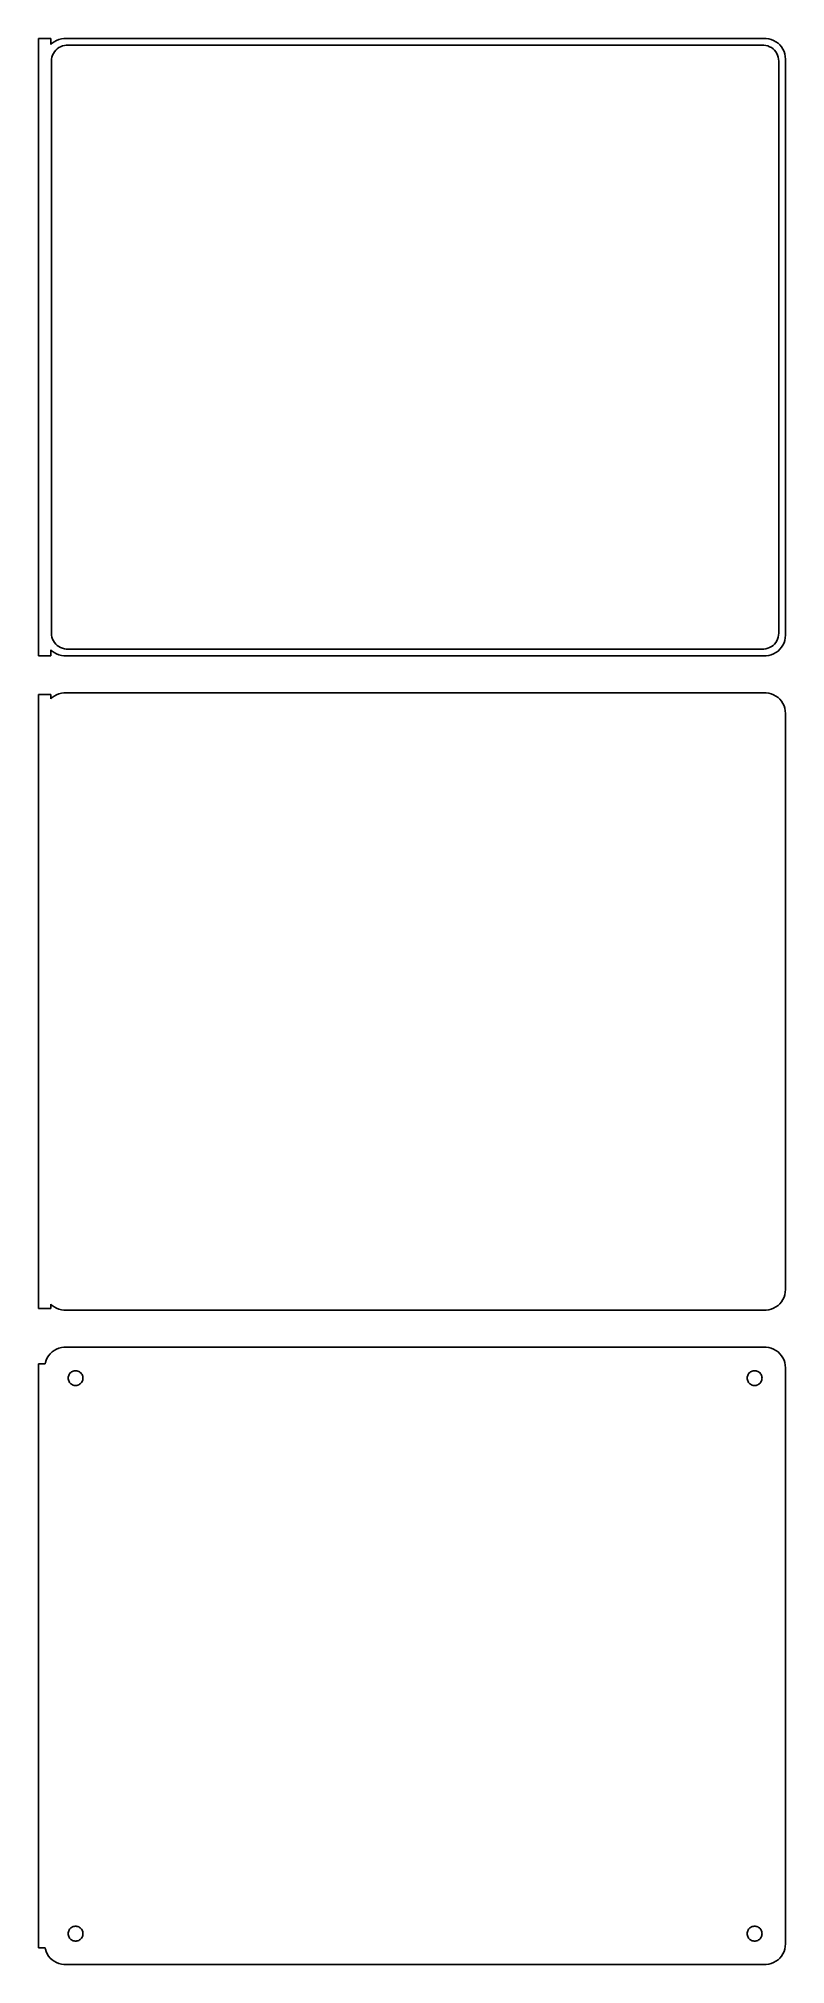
# Model space of a CAD drawing. Header units: metres. Extents: x -92 to 90, y 243 to 711.
import ezdxf

# ---------------------------------------------------------------- set-up
doc = ezdxf.new("R2010")
doc.units = ezdxf.units.M

msp = doc.modelspace()

# ---------------------------------------------------------------- linework, layer by layer
for p, q in [((-88.5, 710.99), (-91.5, 710.99)), ((-91.5, 710.99), (-91.5, 561.01)), ((-88.5, 709.559), (-88.5, 710.99)), ((-88.1871, 709.853), (-88.5, 709.559)), ((-88.251, 706.463), (-88.1007, 706.926)), ((-87.6791, 710.222), (-88.1871, 709.853)), ((-88.1007, 706.926), (-87.8936, 707.366)), ((-87.8936, 707.366), (-87.633, 707.776)), ((-87.1289, 710.524), (-87.6791, 710.222)), ((-87.633, 707.776), (-87.323, 708.151)), ((-87.323, 708.151), (-86.9685, 708.484)), ((-86.5451, 710.755), (-87.1289, 710.524)), ((-86.9685, 708.484), (-86.5751, 708.77)), ((-86.5751, 708.77), (-86.1489, 709.004)), ((-85.9369, 710.911), (-86.5451, 710.755)), ((-86.1489, 709.004), (-85.6967, 709.183)), ((-85.3139, 710.99), (-85.9369, 710.911)), ((-85.6967, 709.183), (-85.2256, 709.304)), ((85.3139, 710.99), (-85.3139, 710.99)), ((-85.2256, 709.304), (-84.7432, 709.365)), ((-84.7432, 709.365), (84.7432, 709.365)), ((84.7432, 709.365), (85.2256, 709.304)), ((85.2256, 709.304), (85.6967, 709.183)), ((85.9369, 710.911), (85.3139, 710.99)), ((85.6967, 709.183), (86.1489, 709.004)), ((86.5451, 710.755), (85.9369, 710.911)), ((86.1489, 709.004), (86.5751, 708.77)), ((87.1289, 710.524), (86.5451, 710.755)), ((86.5751, 708.77), (86.9685, 708.484)), ((86.9685, 708.484), (87.323, 708.151)), ((87.6791, 710.222), (87.1289, 710.524)), ((87.323, 708.151), (87.633, 707.776)), ((87.633, 707.776), (87.8936, 707.366)), ((88.1871, 709.853), (87.6791, 710.222)), ((87.8936, 707.366), (88.1007, 706.926)), ((88.1007, 706.926), (88.251, 706.463)), ((88.6448, 709.423), (88.1871, 709.853)), ((89.0451, 708.939), (88.6448, 709.423)), ((89.3815, 708.409), (89.0451, 708.939)), ((89.6489, 707.841), (89.3815, 708.409)), ((89.8429, 707.243), (89.6489, 707.841)), ((89.9606, 706.627), (89.8429, 707.243)), ((-88.3726, 705.5), (-88.3421, 705.985)), ((-88.3726, 566.5), (-88.3726, 705.5)), ((-88.3421, 705.985), (-88.251, 706.463)), ((88.251, 706.463), (88.3421, 705.985)), ((88.3421, 705.985), (88.3726, 705.5)), ((88.3726, 705.5), (88.3726, 566.5)), ((90, 706), (89.9606, 706.627)), ((90, 566), (90, 706)), ((-88.3421, 566.015), (-88.3726, 566.5)), ((88.3726, 566.5), (88.3421, 566.015)), ((-88.5, 562.441), (-88.1871, 562.147)), ((-88.5, 561.01), (-88.5, 562.441)), ((-88.251, 565.537), (-88.3421, 566.015)), ((-88.1007, 565.074), (-88.251, 565.537)), ((-88.1871, 562.147), (-87.6791, 561.778)), ((-87.8936, 564.634), (-88.1007, 565.074)), ((-87.633, 564.224), (-87.8936, 564.634)), ((-87.6791, 561.778), (-87.1289, 561.476)), ((-87.323, 563.849), (-87.633, 564.224)), ((-86.9685, 563.516), (-87.323, 563.849)), ((-86.5751, 563.23), (-86.9685, 563.516)), ((-86.1489, 562.996), (-86.5751, 563.23)), ((-85.6967, 562.817), (-86.1489, 562.996)), ((-85.2256, 562.696), (-85.6967, 562.817)), ((-84.7432, 562.635), (-85.2256, 562.696)), ((84.7432, 562.635), (-84.7432, 562.635)), ((85.2256, 562.696), (84.7432, 562.635)), ((85.6967, 562.817), (85.2256, 562.696)), ((86.1489, 562.996), (85.6967, 562.817)), ((86.5751, 563.23), (86.1489, 562.996)), ((86.9685, 563.516), (86.5751, 563.23)), ((87.323, 563.849), (86.9685, 563.516)), ((87.1289, 561.476), (87.6791, 561.778)), ((87.633, 564.224), (87.323, 563.849)), ((87.8936, 564.634), (87.633, 564.224)), ((87.6791, 561.778), (88.1871, 562.147)), ((88.1007, 565.074), (87.8936, 564.634)), ((88.251, 565.537), (88.1007, 565.074)), ((88.1871, 562.147), (88.6448, 562.577)), ((88.3421, 566.015), (88.251, 565.537)), ((88.6448, 562.577), (89.0451, 563.061)), ((89.0451, 563.061), (89.3815, 563.591)), ((89.3815, 563.591), (89.6489, 564.159)), ((89.6489, 564.159), (89.8429, 564.757)), ((89.8429, 564.757), (89.9606, 565.373)), ((89.9606, 565.373), (90, 566)), ((-91.5, 561.01), (-88.5, 561.01)), ((-87.1289, 561.476), (-86.5451, 561.245)), ((-86.5451, 561.245), (-85.9369, 561.089)), ((-85.9369, 561.089), (-85.3139, 561.01)), ((-85.3139, 561.01), (85.3139, 561.01)), ((85.3139, 561.01), (85.9369, 561.089)), ((85.9369, 561.089), (86.5451, 561.245)), ((86.5451, 561.245), (87.1289, 561.476)), ((-88.5, 551.615), (-91.5, 551.615)), ((-91.5, 551.615), (-91.5, 402.385)), ((-88.5, 550.559), (-88.5, 551.615)), ((-88.1871, 550.853), (-88.5, 550.559)), ((-87.6791, 551.222), (-88.1871, 550.853)), ((-87.1289, 551.524), (-87.6791, 551.222)), ((-86.5451, 551.755), (-87.1289, 551.524)), ((-85.9369, 551.911), (-86.5451, 551.755)), ((-85.3139, 551.99), (-85.9369, 551.911)), ((85.3139, 551.99), (-85.3139, 551.99)), ((85.9369, 551.911), (85.3139, 551.99)), ((86.5451, 551.755), (85.9369, 551.911)), ((87.1289, 551.524), (86.5451, 551.755)), ((87.6791, 551.222), (87.1289, 551.524)), ((88.1871, 550.853), (87.6791, 551.222)), ((88.6448, 550.423), (88.1871, 550.853)), ((89.0451, 549.939), (88.6448, 550.423)), ((89.3815, 549.409), (89.0451, 549.939)), ((89.6489, 548.841), (89.3815, 549.409)), ((89.8429, 548.243), (89.6489, 548.841)), ((89.9606, 547.627), (89.8429, 548.243)), ((90, 547), (89.9606, 547.627)), ((90, 407), (90, 547)), ((-88.5, 402.385), (-88.5, 403.441)), ((-88.5, 403.441), (-88.1871, 403.147)), ((-88.1871, 403.147), (-87.6791, 402.778)), ((-87.6791, 402.778), (-87.1289, 402.476)), ((-87.1289, 402.476), (-86.5451, 402.245)), ((86.5451, 402.245), (87.1289, 402.476)), ((87.1289, 402.476), (87.6791, 402.778)), ((87.6791, 402.778), (88.1871, 403.147)), ((88.1871, 403.147), (88.6448, 403.577)), ((88.6448, 403.577), (89.0451, 404.061)), ((89.0451, 404.061), (89.3815, 404.591)), ((89.3815, 404.591), (89.6489, 405.159)), ((89.6489, 405.159), (89.8429, 405.757)), ((89.8429, 405.757), (89.9606, 406.373)), ((89.9606, 406.373), (90, 407)), ((-91.5, 402.385), (-88.5, 402.385)), ((-86.5451, 402.245), (-85.9369, 402.089)), ((-85.9369, 402.089), (-85.3139, 402.01)), ((-85.3139, 402.01), (85.3139, 402.01)), ((85.3139, 402.01), (85.9369, 402.089)), ((85.9369, 402.089), (86.5451, 402.245)), ((-89.9, 388.944), (-91.5, 388.944)), ((-91.5, 388.944), (-91.5, 247.056)), ((-89.8429, 389.243), (-89.9, 388.944)), ((-89.6489, 389.841), (-89.8429, 389.243)), ((-89.3815, 390.409), (-89.6489, 389.841)), ((-89.0451, 390.939), (-89.3815, 390.409)), ((-88.6448, 391.423), (-89.0451, 390.939)), ((-88.1871, 391.853), (-88.6448, 391.423)), ((-87.6791, 392.222), (-88.1871, 391.853)), ((-87.1289, 392.524), (-87.6791, 392.222)), ((-86.5451, 392.755), (-87.1289, 392.524)), ((-85.9369, 392.911), (-86.5451, 392.755)), ((-85.3139, 392.99), (-85.9369, 392.911)), ((85.3139, 392.99), (-85.3139, 392.99)), ((85.9369, 392.911), (85.3139, 392.99)), ((86.5451, 392.755), (85.9369, 392.911)), ((87.1289, 392.524), (86.5451, 392.755)), ((87.6791, 392.222), (87.1289, 392.524)), ((88.1871, 391.853), (87.6791, 392.222)), ((88.6448, 391.423), (88.1871, 391.853)), ((89.0451, 390.939), (88.6448, 391.423)), ((89.3815, 390.409), (89.0451, 390.939)), ((89.6489, 389.841), (89.3815, 390.409)), ((89.8429, 389.243), (89.6489, 389.841)), ((89.9606, 388.627), (89.8429, 389.243)), ((90, 388), (89.9606, 388.627)), ((-84.3, 385.5), (-84.2858, 385.726)), ((-84.2858, 385.274), (-84.3, 385.5)), ((-84.2858, 385.726), (-84.2434, 385.948)), ((-84.2434, 385.052), (-84.2858, 385.274)), ((-84.2434, 385.948), (-84.1736, 386.163)), ((-84.1736, 384.837), (-84.2434, 385.052)), ((-84.1736, 386.163), (-84.0773, 386.367)), ((-84.0773, 384.633), (-84.1736, 384.837)), ((-84.0773, 386.367), (-83.9562, 386.558)), ((-83.9562, 384.442), (-84.0773, 384.633)), ((-83.9562, 386.558), (-83.8121, 386.732)), ((-83.8121, 384.268), (-83.9562, 384.442)), ((-83.8121, 386.732), (-83.6474, 386.887)), ((-83.6474, 384.113), (-83.8121, 384.268)), ((-83.6474, 386.887), (-83.4645, 387.02)), ((-83.4645, 383.98), (-83.6474, 384.113)), ((-83.4645, 387.02), (-83.2664, 387.129)), ((-83.2664, 383.871), (-83.4645, 383.98)), ((-83.2664, 387.129), (-83.0562, 387.212)), ((-83.0562, 383.788), (-83.2664, 383.871)), ((-83.0562, 387.212), (-82.8373, 387.268)), ((-82.8373, 383.732), (-83.0562, 383.788)), ((-82.8373, 387.268), (-82.613, 387.296)), ((-82.613, 387.296), (-82.387, 387.296)), ((-82.387, 387.296), (-82.1627, 387.268)), ((-82.1627, 387.268), (-81.9438, 387.212)), ((-81.9438, 383.788), (-82.1627, 383.732)), ((-81.9438, 387.212), (-81.7336, 387.129)), ((-81.7336, 383.871), (-81.9438, 383.788)), ((-81.7336, 387.129), (-81.5355, 387.02)), ((-81.5355, 383.98), (-81.7336, 383.871)), ((-81.5355, 387.02), (-81.3526, 386.887)), ((-81.3526, 384.113), (-81.5355, 383.98)), ((-81.3526, 386.887), (-81.1879, 386.732)), ((-81.1879, 384.268), (-81.3526, 384.113)), ((-81.1879, 386.732), (-81.0438, 386.558)), ((-81.0438, 384.442), (-81.1879, 384.268)), ((-81.0438, 386.558), (-80.9226, 386.367)), ((-80.9226, 384.633), (-81.0438, 384.442)), ((-80.9226, 386.367), (-80.8264, 386.163)), ((-80.8264, 384.837), (-80.9226, 384.633)), ((-80.8264, 386.163), (-80.7565, 385.948)), ((-80.7565, 385.052), (-80.8264, 384.837)), ((-80.7565, 385.948), (-80.7142, 385.726)), ((-80.7142, 385.274), (-80.7565, 385.052)), ((-80.7142, 385.726), (-80.7, 385.5)), ((-80.7, 385.5), (-80.7142, 385.274)), ((80.7, 385.5), (80.7142, 385.726)), ((80.7142, 385.274), (80.7, 385.5)), ((80.7142, 385.726), (80.7565, 385.948)), ((80.7565, 385.052), (80.7142, 385.274)), ((80.7565, 385.948), (80.8264, 386.163)), ((80.8264, 384.837), (80.7565, 385.052)), ((80.8264, 386.163), (80.9226, 386.367)), ((80.9226, 384.633), (80.8264, 384.837)), ((80.9226, 386.367), (81.0438, 386.558)), ((81.0438, 384.442), (80.9226, 384.633)), ((81.0438, 386.558), (81.1879, 386.732)), ((81.1879, 384.268), (81.0438, 384.442)), ((81.1879, 386.732), (81.3526, 386.887)), ((81.3526, 384.113), (81.1879, 384.268)), ((81.3526, 386.887), (81.5355, 387.02)), ((81.5355, 383.98), (81.3526, 384.113)), ((81.5355, 387.02), (81.7336, 387.129)), ((81.7336, 383.871), (81.5355, 383.98)), ((81.7336, 387.129), (81.9438, 387.212)), ((81.9438, 383.788), (81.7336, 383.871)), ((81.9438, 387.212), (82.1627, 387.268)), ((82.1627, 383.732), (81.9438, 383.788)), ((82.1627, 387.268), (82.387, 387.296)), ((82.387, 387.296), (82.613, 387.296)), ((82.613, 387.296), (82.8373, 387.268)), ((82.8373, 387.268), (83.0562, 387.212)), ((83.0562, 383.788), (82.8373, 383.732)), ((83.0562, 387.212), (83.2664, 387.129)), ((83.2664, 383.871), (83.0562, 383.788)), ((83.2664, 387.129), (83.4645, 387.02)), ((83.4645, 383.98), (83.2664, 383.871)), ((83.4645, 387.02), (83.6474, 386.887)), ((83.6474, 384.113), (83.4645, 383.98)), ((83.6474, 386.887), (83.8121, 386.732)), ((83.8121, 384.268), (83.6474, 384.113)), ((83.8121, 386.732), (83.9562, 386.558)), ((83.9562, 384.442), (83.8121, 384.268)), ((83.9562, 386.558), (84.0773, 386.367)), ((84.0773, 384.633), (83.9562, 384.442)), ((84.0773, 386.367), (84.1736, 386.163)), ((84.1736, 384.837), (84.0773, 384.633)), ((84.1736, 386.163), (84.2434, 385.948)), ((84.2434, 385.052), (84.1736, 384.837)), ((84.2434, 385.948), (84.2858, 385.726)), ((84.2858, 385.274), (84.2434, 385.052)), ((84.2858, 385.726), (84.3, 385.5)), ((84.3, 385.5), (84.2858, 385.274)), ((90, 248), (90, 388)), ((-82.613, 383.704), (-82.8373, 383.732)), ((-82.387, 383.704), (-82.613, 383.704)), ((-82.1627, 383.732), (-82.387, 383.704)), ((82.387, 383.704), (82.1627, 383.732)), ((82.613, 383.704), (82.387, 383.704)), ((82.8373, 383.732), (82.613, 383.704)), ((-84.3, 250.5), (-84.2858, 250.726)), ((-84.2858, 250.274), (-84.3, 250.5)), ((-84.2858, 250.726), (-84.2434, 250.948)), ((-84.2434, 250.052), (-84.2858, 250.274)), ((-84.2434, 250.948), (-84.1736, 251.163)), ((-84.1736, 249.837), (-84.2434, 250.052)), ((-84.1736, 251.163), (-84.0773, 251.367)), ((-84.0773, 249.633), (-84.1736, 249.837)), ((-84.0773, 251.367), (-83.9562, 251.558)), ((-83.9562, 249.442), (-84.0773, 249.633)), ((-83.9562, 251.558), (-83.8121, 251.732)), ((-83.8121, 249.268), (-83.9562, 249.442)), ((-83.8121, 251.732), (-83.6474, 251.887)), ((-83.6474, 249.113), (-83.8121, 249.268)), ((-83.6474, 251.887), (-83.4645, 252.02)), ((-83.4645, 248.98), (-83.6474, 249.113)), ((-83.4645, 252.02), (-83.2664, 252.129)), ((-83.2664, 248.871), (-83.4645, 248.98)), ((-83.2664, 252.129), (-83.0562, 252.212)), ((-83.0562, 248.788), (-83.2664, 248.871)), ((-83.0562, 252.212), (-82.8373, 252.268)), ((-82.8373, 248.732), (-83.0562, 248.788)), ((-82.8373, 252.268), (-82.613, 252.296)), ((-82.613, 248.704), (-82.8373, 248.732)), ((-82.613, 252.296), (-82.387, 252.296)), ((-82.387, 248.704), (-82.613, 248.704)), ((-82.387, 252.296), (-82.1627, 252.268)), ((-82.1627, 248.732), (-82.387, 248.704)), ((-82.1627, 252.268), (-81.9438, 252.212)), ((-81.9438, 248.788), (-82.1627, 248.732)), ((-81.9438, 252.212), (-81.7336, 252.129)), ((-81.7336, 248.871), (-81.9438, 248.788)), ((-81.7336, 252.129), (-81.5355, 252.02)), ((-81.5355, 248.98), (-81.7336, 248.871)), ((-81.5355, 252.02), (-81.3526, 251.887)), ((-81.3526, 249.113), (-81.5355, 248.98)), ((-81.3526, 251.887), (-81.1879, 251.732)), ((-81.1879, 249.268), (-81.3526, 249.113)), ((-81.1879, 251.732), (-81.0438, 251.558)), ((-81.0438, 249.442), (-81.1879, 249.268)), ((-81.0438, 251.558), (-80.9226, 251.367)), ((-80.9226, 249.633), (-81.0438, 249.442)), ((-80.9226, 251.367), (-80.8264, 251.163)), ((-80.8264, 249.837), (-80.9226, 249.633)), ((-80.8264, 251.163), (-80.7565, 250.948)), ((-80.7565, 250.052), (-80.8264, 249.837)), ((-80.7565, 250.948), (-80.7142, 250.726)), ((-80.7142, 250.274), (-80.7565, 250.052)), ((-80.7142, 250.726), (-80.7, 250.5)), ((-80.7, 250.5), (-80.7142, 250.274)), ((80.7, 250.5), (80.7142, 250.726)), ((80.7142, 250.274), (80.7, 250.5)), ((80.7142, 250.726), (80.7565, 250.948)), ((80.7565, 250.052), (80.7142, 250.274)), ((80.7565, 250.948), (80.8264, 251.163)), ((80.8264, 249.837), (80.7565, 250.052)), ((80.8264, 251.163), (80.9226, 251.367)), ((80.9226, 249.633), (80.8264, 249.837)), ((80.9226, 251.367), (81.0438, 251.558)), ((81.0438, 249.442), (80.9226, 249.633)), ((81.0438, 251.558), (81.1879, 251.732)), ((81.1879, 249.268), (81.0438, 249.442)), ((81.1879, 251.732), (81.3526, 251.887)), ((81.3526, 249.113), (81.1879, 249.268)), ((81.3526, 251.887), (81.5355, 252.02)), ((81.5355, 248.98), (81.3526, 249.113)), ((81.5355, 252.02), (81.7336, 252.129)), ((81.7336, 248.871), (81.5355, 248.98)), ((81.7336, 252.129), (81.9438, 252.212)), ((81.9438, 248.788), (81.7336, 248.871)), ((81.9438, 252.212), (82.1627, 252.268)), ((82.1627, 248.732), (81.9438, 248.788)), ((82.1627, 252.268), (82.387, 252.296)), ((82.387, 248.704), (82.1627, 248.732)), ((82.387, 252.296), (82.613, 252.296)), ((82.613, 248.704), (82.387, 248.704)), ((82.613, 252.296), (82.8373, 252.268)), ((82.8373, 248.732), (82.613, 248.704)), ((82.8373, 252.268), (83.0562, 252.212)), ((83.0562, 248.788), (82.8373, 248.732)), ((83.0562, 252.212), (83.2664, 252.129)), ((83.2664, 248.871), (83.0562, 248.788)), ((83.2664, 252.129), (83.4645, 252.02)), ((83.4645, 248.98), (83.2664, 248.871)), ((83.4645, 252.02), (83.6474, 251.887)), ((83.6474, 249.113), (83.4645, 248.98)), ((83.6474, 251.887), (83.8121, 251.732)), ((83.8121, 249.268), (83.6474, 249.113)), ((83.8121, 251.732), (83.9562, 251.558)), ((83.9562, 249.442), (83.8121, 249.268)), ((83.9562, 251.558), (84.0773, 251.367)), ((84.0773, 249.633), (83.9562, 249.442)), ((84.0773, 251.367), (84.1736, 251.163)), ((84.1736, 249.837), (84.0773, 249.633)), ((84.1736, 251.163), (84.2434, 250.948)), ((84.2434, 250.052), (84.1736, 249.837)), ((84.2434, 250.948), (84.2858, 250.726)), ((84.2858, 250.274), (84.2434, 250.052)), ((84.2858, 250.726), (84.3, 250.5)), ((84.3, 250.5), (84.2858, 250.274)), ((-91.5, 247.056), (-89.9, 247.056)), ((-89.9, 247.056), (-89.8429, 246.757)), ((-89.8429, 246.757), (-89.6489, 246.159)), ((-89.6489, 246.159), (-89.3815, 245.591)), ((-89.3815, 245.591), (-89.0451, 245.061)), ((-89.0451, 245.061), (-88.6448, 244.577)), ((-88.6448, 244.577), (-88.1871, 244.147)), ((-88.1871, 244.147), (-87.6791, 243.778)), ((-87.6791, 243.778), (-87.1289, 243.476)), ((-87.1289, 243.476), (-86.5451, 243.245)), ((86.5451, 243.245), (87.1289, 243.476)), ((87.1289, 243.476), (87.6791, 243.778)), ((87.6791, 243.778), (88.1871, 244.147)), ((88.1871, 244.147), (88.6448, 244.577)), ((88.6448, 244.577), (89.0451, 245.061)), ((89.0451, 245.061), (89.3815, 245.591)), ((89.3815, 245.591), (89.6489, 246.159)), ((89.6489, 246.159), (89.8429, 246.757)), ((89.8429, 246.757), (89.9606, 247.373)), ((89.9606, 247.373), (90, 248)), ((-86.5451, 243.245), (-85.9369, 243.089)), ((-85.9369, 243.089), (-85.3139, 243.01)), ((-85.3139, 243.01), (85.3139, 243.01)), ((85.3139, 243.01), (85.9369, 243.089)), ((85.9369, 243.089), (86.5451, 243.245))]:
    msp.add_line(p, q)

doc.saveas('drawing.dxf')
